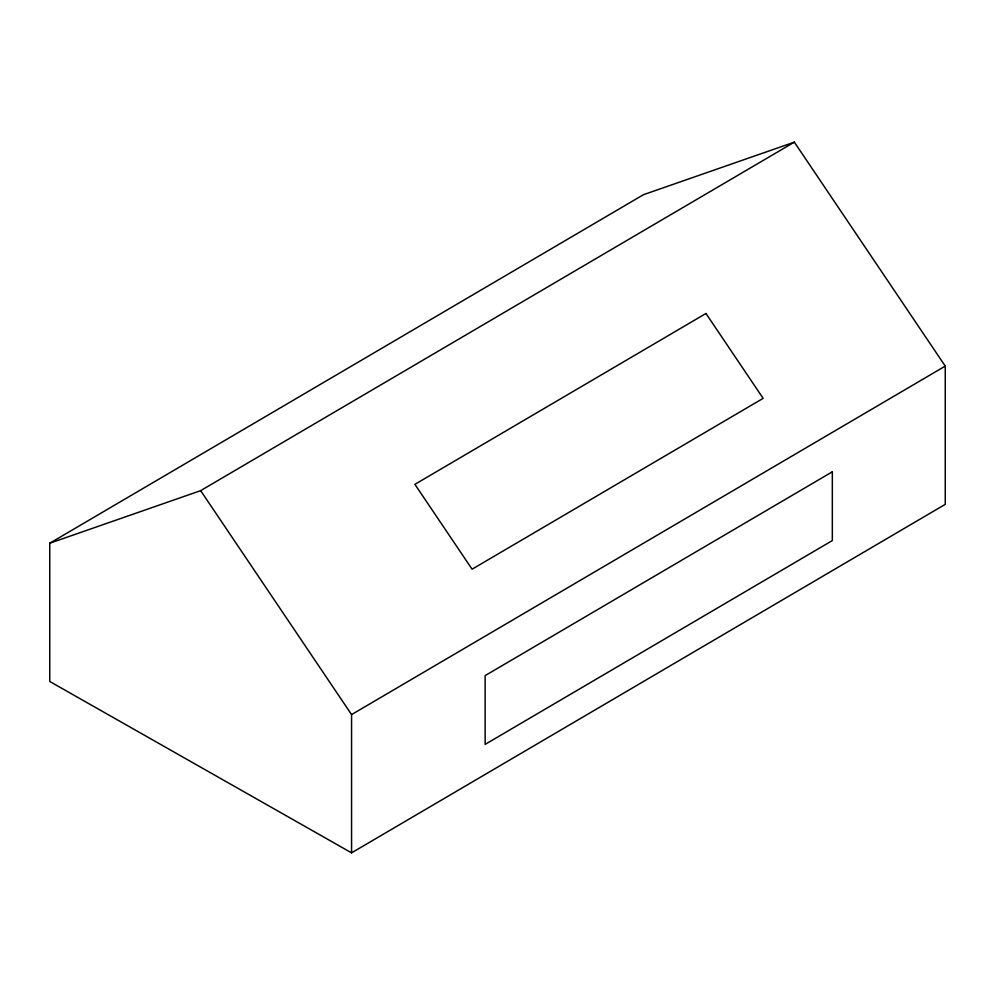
<?xml version="1.0" encoding="UTF-8"?>
<svg xmlns="http://www.w3.org/2000/svg" width="995" height="995" viewBox="0 0 995 995"><rect width="100%" height="100%" fill="white"/><g stroke="black" fill="none" stroke-linecap="round" stroke-linejoin="round"><path stroke-width="1.49" d="M49.75 543.22L643.429 194.709L794.346 142.148L945.25 366.098L945.25 504.353L351.571 852.852L49.75 681.475L49.75 543.22L200.654 490.647L794.346 142.148M351.571 852.852L351.571 714.597L945.25 366.098M200.654 490.647L351.571 714.597M705.952 313.487L414.903 484.341L472.09 569.202L763.14 398.348L705.952 313.487M832.33 471.804L485.137 675.617L485.137 744.384L832.33 540.571L832.33 471.804"/></g></svg>
